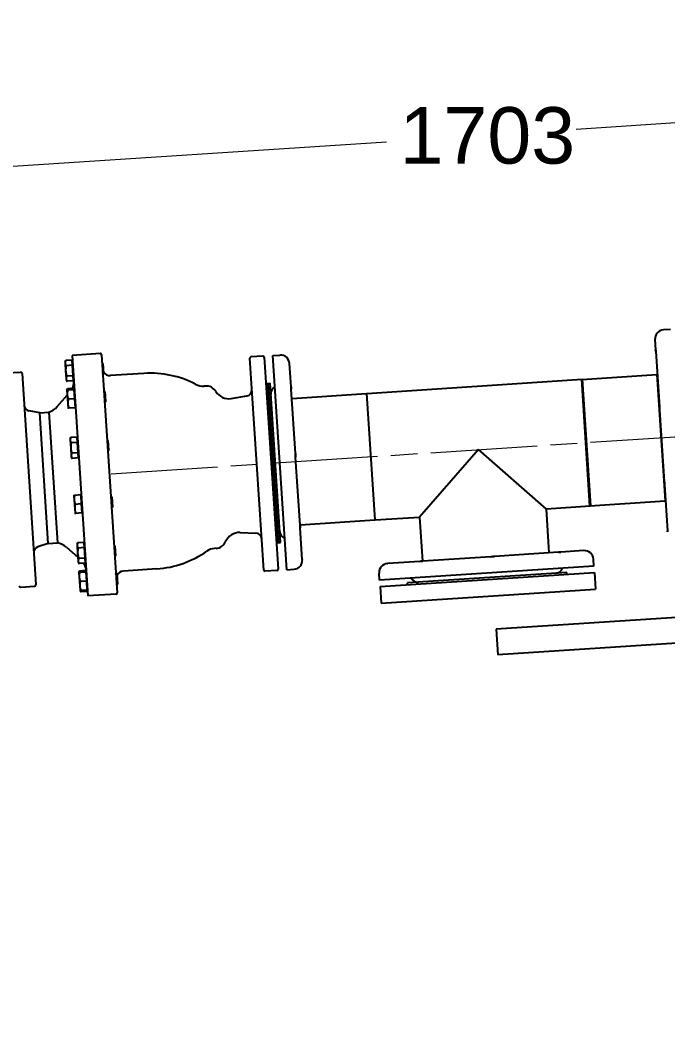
# Model space of a CAD drawing. Header units: millimetres. Extents: x 0 to 14850, y -38768 to 10500.
# Drawn here: x 5298 to 6157, y 245 to 1600 of the extents above; entities that cross this region are included whole.
import ezdxf

# ---------------------------------------------------------------- set-up
doc = ezdxf.new("R2010")
doc.units = ezdxf.units.MM
doc.header["$LTSCALE"] = 25
doc.linetypes.add('CHAIN', pattern=[0.3543, 0.2362, -0.0295, 0.0591, -0.0295])
for name, color, linetype, lineweight in [('Centerline', 7, 'Continuous', 18), ('Dimension', 7, 'Continuous', 18), ('Visible', 7, 'Continuous', 25)]:
    doc.layers.add(name, color=color, linetype=linetype, lineweight=lineweight)
doc.styles.add('Title', font='arial.ttf')
doc.dimstyles.new('Default - Method 2b', dxfattribs={"dimscale": 25, "dimtxt": 3, "dimasz": 2.5, "dimexe": 3, "dimexo": 0.5, "dimgap": 0.7, "dimtad": 0, "dimtoh": 1, "dimdec": 1, "dimrnd": 1e-08, "dimtxsty": 'Title', "dimcen": 0.09, "dimdle": 10, "dimclrd": 256, "dimclre": 256, "dimclrt": 7, "dimadec": 0, "dimazin": 2, "dimtfac": 0.833333, "dimtdec": 1, "dimtmove": 0, "dimatfit": 3, "dimfxl": 1, "dimtolj": 1, "dimlwd": -1, "dimlwe": -1, "dimarcsym": 0})

# ---------------------------------------------------------------- blocks, each defined once
blk = doc.blocks.new('*D49')
at = {"layer": 'Defpoints', "color": 0, "transparency": 16777216}
for p in [(4831.7, 7436.9), (822.5, 7008.3), (6810.5, 6798.7), (3823.4, -38768.2)]:
    blk.add_point(p, dxfattribs=at)
at = {"layer": 'Dimension', "transparency": 16777216}
for p, q in [((821.7, 7020.8), (795.3, 7423.8)), ((6811.3, 6811.2), (6851.4, 7423.8))]:
    blk.add_line(p, q, dxfattribs=at)
blk.add_arc((3823.4, -38768.2), 46216.1, 86.32687, 93.67315, dxfattribs=at)
for points in [[(863.2, 7342.6), (861.9, 7363.4), (800.2, 7349)], [(6784.8, 7363.4), (6783.5, 7342.6), (6846.5, 7349)]]:
    blk.add_solid(points, dxfattribs=at)
at = {"layer": 'Dimension', "color": 7, "transparency": 16777216, "insert": (3778.9, 7465.4), "char_height": 75, "attachment_point": 7, "style": 'Title'}
blk.add_mtext('\\A1;8°', dxfattribs=at)
blk = doc.blocks.new('*D55')
at = {"layer": 'Defpoints', "color": 0, "transparency": 16777216}
for p in [(6790.1, 1504.7), (6810.5, 1194.6), (5123.2, 894.4)]:
    blk.add_point(p, dxfattribs=at)
at = {"layer": 'Dimension', "transparency": 16777216}
for p, q in [((6809.6, 1207), (6785.2, 1579.6)), ((6727.8, 1500.6), (6035.7, 1455.3)), ((5122.4, 906.9), (5085.6, 1468.2)), ((5152.8, 1397.4), (5783.8, 1438.8))]:
    blk.add_line(p, q, dxfattribs=at)
for points in [[(6727.1, 1511), (6728.4, 1490.3), (6790.1, 1504.7)], [(5152.1, 1407.8), (5153.5, 1387), (5090.5, 1393.3)]]:
    blk.add_solid(points, dxfattribs=at)
at = {"layer": 'Dimension', "color": 7, "transparency": 16777216, "insert": (5801.3, 1408.7), "char_height": 75, "attachment_point": 7, "style": 'Title'}
blk.add_mtext('\\A1;1703', dxfattribs=at)

msp = doc.modelspace()

# ---------------------------------------------------------------- linework, layer by layer
at = {"layer": 'Centerline', "linetype": 'CHAIN', "ltscale": 23.990969}
msp.add_line((5418.57, 998.08), (6761.96, 1086.15), dxfattribs=at)
at = {"layer": 'Visible'}
for p, q in [((6160.9, 1189.55), (6151.42, 1188.93)), ((6140.23, 1176.17), (6141.14, 1162.35)), ((5404.38, 1157.5), (5366.96, 1155.04)), ((5366.96, 1155.04), (5387.89, 835.73)), ((5405.97, 1156.1), (5426.71, 839.78)), ((5621.15, 870.06), (5602.7, 1151.46)), ((5620.06, 1154.1), (5604.1, 1153.05)), ((5621.66, 1152.7), (5640.11, 871.3)), ((5633.04, 1154.95), (5642.52, 1155.57)), ((5651.68, 870.56), (5633.04, 1154.95)), ((6141.29, 1160.12), (6141.14, 1162.35)), ((6141.29, 1160.12), (6146.08, 1086.97)), ((5357.5, 1146.46), (5358.45, 1148.39)), ((5357.5, 1146.46), (5357.61, 1144.86)), ((5357.61, 1144.86), (5358.29, 1134.49)), ((5366.56, 1148.92), (5358.45, 1148.39)), ((5367.01, 1142.01), (5358.9, 1141.47)), ((5366.56, 1148.92), (5367.01, 1142.01)), ((5366.75, 1146.07), (5367.54, 1146.12)), ((5367.01, 1142.01), (5367.92, 1128.18)), ((5407.74, 1144.52), (5406.67, 1145.45)), ((5407.74, 1144.52), (5408.62, 1131)), ((5657.31, 1113.4), (5655.27, 1144.38)), ((5280.29, 1131.82), (5298.25, 1133)), ((5300.38, 1131.14), (5318.76, 850.74)), ((5358.29, 1134.49), (5358.97, 1124.12)), ((5367.92, 1128.18), (5359.81, 1127.65)), ((5367.92, 1128.18), (5368.37, 1121.27)), ((5408.62, 1131), (5407.93, 1130.21)), ((5462.22, 1131.22), (5417.82, 1128.31)), ((6042.98, 1123.35), (6142.77, 1129.89)), ((6142.77, 1129.89), (6153.78, 961.95)), ((5358.97, 1124.12), (5359.07, 1122.52)), ((5359.07, 1122.52), (5360.26, 1120.73)), ((5359.96, 1109.02), (5360.9, 1110.94)), ((5368.37, 1121.27), (5360.26, 1120.73)), ((5367.29, 1111.36), (5360.9, 1110.94)), ((5368.19, 1124.12), (5368.98, 1124.17)), ((5543.65, 1114.51), (5541.7, 1114.39)), ((5627.01, 1116.97), (5623.9, 1118.5)), ((5626.94, 1117.97), (5629.44, 1118.13)), ((5640.81, 906.42), (5626.94, 1117.97)), ((5643.3, 906.59), (5629.44, 1118.13)), ((5657.31, 1113.4), (5657.51, 1110.22)), ((5758.09, 1104.67), (6043.48, 1123.38)), ((6053.99, 955.41), (6042.98, 1123.35)), ((6043.48, 1123.38), (6054.49, 955.44)), ((5347.1, 1087.17), (5360.39, 1102.33)), ((5359.96, 1109.02), (5360.35, 1103.03)), ((5360.35, 1103.03), (5361.13, 1091.05)), ((5369.14, 1109.62), (5361.02, 1109.09)), ((5369.92, 1097.64), (5361.81, 1097.11)), ((5369.14, 1109.62), (5369.92, 1097.64)), ((5369.2, 1108.62), (5370, 1108.67)), ((5369.92, 1097.64), (5370.71, 1085.67)), ((5410.19, 1107.07), (5409.13, 1108)), ((5410.19, 1107.07), (5411.08, 1093.55)), ((5577.99, 1097.83), (5598.79, 1101.35)), ((5663.12, 1024.71), (5657.51, 1110.22)), ((5658.31, 1098.13), (5757.59, 1104.64)), ((5757.59, 1104.64), (5768.6, 936.7)), ((5769.1, 936.73), (5758.09, 1104.67)), ((5361.13, 1091.05), (5361.53, 1085.07)), ((5370.71, 1085.67), (5362.59, 1085.14)), ((5370.64, 1086.67), (5371.44, 1086.72)), ((5411.08, 1093.55), (5410.15, 1092.5)), ((6146.38, 1082.39), (6146.08, 1086.97)), ((5323.84, 1079.06), (5309.7, 1081.62)), ((5323.84, 1079.06), (5335.94, 1079.85)), ((5335.22, 905.43), (5323.84, 1079.06)), ((5335.94, 1079.85), (5347.32, 906.22)), ((6146.38, 1082.39), (6152.6, 987.56)), ((5364.21, 1044.15), (5365.16, 1046.08)), ((5364.21, 1044.15), (5364.31, 1042.55)), ((5373.27, 1046.61), (5365.16, 1046.08)), ((5373.27, 1046.61), (5373.72, 1039.69)), ((5373.45, 1043.76), (5374.25, 1043.81)), ((5414.44, 1042.21), (5413.38, 1043.14)), ((5364.31, 1042.55), (5364.99, 1032.18)), ((5364.99, 1032.18), (5365.67, 1021.81)), ((5373.72, 1039.69), (5365.61, 1039.16)), ((5373.72, 1039.69), (5374.63, 1025.87)), ((5414.44, 1042.21), (5415.33, 1028.69)), ((5906.29, 1030.05), (5827.83, 940.58)), ((5995.77, 951.59), (5906.29, 1030.05)), ((5365.67, 1021.81), (5365.78, 1020.2)), ((5365.78, 1020.2), (5366.97, 1018.42)), ((5374.63, 1025.87), (5366.52, 1025.34)), ((5375.08, 1018.95), (5366.97, 1018.42)), ((5374.63, 1025.87), (5375.08, 1018.95)), ((5374.89, 1021.8), (5375.69, 1021.86)), ((5415.33, 1028.69), (5414.4, 1027.63)), ((5663.12, 1024.71), (5663.43, 1019.92)), ((5669.34, 929.84), (5663.43, 1019.92)), ((6152.88, 983.31), (6152.6, 987.56)), ((6152.88, 983.31), (6156.87, 922.36)), ((5369.12, 969.26), (5369.51, 963.27)), ((5369.51, 963.27), (5370.29, 951.3)), ((5378.3, 969.86), (5370.19, 969.33)), ((5378.3, 969.86), (5379.08, 957.88)), ((5378.36, 968.86), (5379.16, 968.91)), ((5419.35, 967.31), (5418.29, 968.24)), ((5419.35, 967.31), (5420.24, 953.79)), ((6053.99, 955.41), (6153.78, 961.95)), ((5370.29, 951.3), (5370.69, 945.31)), ((5379.08, 957.88), (5370.97, 957.35)), ((5379.08, 957.88), (5379.87, 945.91)), ((5420.24, 953.79), (5419.31, 952.73)), ((5995.77, 951.59), (6054.49, 955.44)), ((5995.77, 951.59), (5999.61, 892.87)), ((5379.87, 945.91), (5371.76, 945.38)), ((5379.8, 946.91), (5380.6, 946.96)), ((5669.32, 930.19), (5768.6, 936.7)), ((5769.1, 936.73), (5827.83, 940.58)), ((5827.83, 940.58), (5831.68, 881.86)), ((5669.34, 929.84), (5669.57, 926.24)), ((5672.32, 884.37), (5669.57, 926.24)), ((6156.97, 920.93), (6156.87, 922.36)), ((5589.64, 920), (5610.73, 919.22)), ((5335.22, 905.43), (5321.54, 901.04)), ((5335.22, 905.43), (5347.32, 906.22)), ((5359.34, 900.42), (5374.5, 887.13)), ((5373.37, 904.39), (5374.32, 906.32)), ((5373.37, 904.39), (5373.47, 902.79)), ((5373.47, 902.79), (5374.15, 892.42)), ((5382.43, 906.85), (5374.32, 906.32)), ((5382.88, 899.94), (5374.77, 899.4)), ((5382.43, 906.85), (5382.88, 899.94)), ((5382.61, 904), (5383.41, 904.05)), ((5382.88, 899.94), (5383.79, 886.11)), ((5423.6, 902.45), (5422.55, 903.37)), ((5423.6, 902.45), (5424.49, 888.93)), ((5557.78, 898.98), (5555.83, 898.85)), ((5640.74, 907.42), (5637.86, 905.5)), ((5640.81, 906.42), (5643.3, 906.59)), ((6045.87, 895.9), (6015.51, 893.91)), ((5374.15, 892.42), (5374.83, 882.05)), ((5374.83, 882.05), (5374.94, 880.45)), ((5383.79, 886.11), (5375.68, 885.58)), ((5383.79, 886.11), (5384.24, 879.19)), ((5384.05, 882.05), (5384.85, 882.1)), ((5424.49, 888.93), (5423.56, 887.87)), ((5672.32, 884.37), (5672.34, 884.07)), ((5672.35, 883.94), (5672.34, 884.07)), ((5828.45, 881.64), (5785.93, 878.86)), ((5828.45, 881.64), (5832.07, 881.88)), ((5922.38, 887.8), (5832.07, 881.88)), ((5922.38, 887.8), (5927.16, 888.12)), ((6012.36, 893.7), (5927.16, 888.12)), ((6012.36, 893.7), (6015.51, 893.91)), ((6059.25, 875.23), (6058.62, 884.71)), ((5374.94, 880.45), (5376.13, 878.66)), ((5375.82, 866.95), (5376.77, 868.87)), ((5375.82, 866.95), (5376.22, 860.96)), ((5384.24, 879.19), (5376.13, 878.66)), ((5384.88, 869.4), (5376.77, 868.87)), ((5385, 867.55), (5376.89, 867.02)), ((5384.88, 869.4), (5385, 867.55)), ((5385, 867.55), (5385.79, 855.57)), ((5479.23, 871.78), (5434.82, 868.87)), ((5638.71, 869.71), (5622.74, 868.66)), ((5651.68, 870.56), (5661.16, 871.18)), ((6059.25, 875.23), (5774.86, 856.59)), ((5785.6, 878.84), (5785.42, 878.82)), ((5785.6, 878.84), (5785.93, 878.86)), ((5376.22, 860.96), (5377, 848.98)), ((5385.79, 855.57), (5377.68, 855.04)), ((5385.07, 866.55), (5385.87, 866.6)), ((5385.79, 855.57), (5386.57, 843.6)), ((5426.06, 865), (5425.27, 865.69)), ((5426.06, 865), (5426.95, 851.48)), ((5774.86, 856.59), (5774.24, 866.06)), ((5775.41, 848.1), (6059.8, 866.75)), ((6023.22, 866.85), (5811.67, 852.99)), ((6023.38, 864.36), (6023.22, 866.85)), ((6059.8, 866.75), (6061.24, 844.79)), ((5298.94, 847.43), (5316.9, 848.61)), ((5377, 848.98), (5377.39, 843)), ((5377.39, 843), (5378.59, 841.21)), ((5386.57, 843.6), (5378.46, 843.07)), ((5386.7, 841.75), (5378.59, 841.21)), ((5386.51, 844.6), (5387.31, 844.65)), ((5386.57, 843.6), (5386.7, 841.75)), ((5426.95, 851.48), (5426.01, 850.42)), ((5775.41, 848.1), (5776.85, 826.15)), ((5776.85, 826.15), (6061.24, 844.79)), ((5811.83, 850.49), (5811.67, 852.99)), ((5425.31, 838.18), (5387.89, 835.73)), ((6431.11, 824.44), (5929.44, 791.56)), ((5929.44, 791.56), (5931.67, 757.63)), ((6433.34, 790.52), (5931.67, 757.63))]:
    msp.add_line(p, q, dxfattribs=at)
for centre, radius, start, end in [((6152.21, 1176.96), 12, 93.75061, 183.75061), ((5404.48, 1156), 1.5, 3.75061, 93.75061), ((5604.2, 1151.55), 1.5, 93.75061, 183.75061), ((5620.16, 1152.6), 1.5, 3.75061, 93.75061), ((5643.3, 1143.59), 12, 3.75061, 93.75061), ((5298.39, 1131.01), 2, 3.75061, 93.75061), ((5417.16, 1138.29), 10, 209.59254, 273.75061), ((5470.73, 1001.5), 130, 62.3267, 93.75061), ((5349.22, 1119.93), 20, 328.34008, 3.75061), ((5540.39, 1134.34), 20, 242.3267, 273.75061), ((5544.63, 1099.55), 15, 30.9535, 93.75061), ((5641.39, 1103.88), 11, 120.7863, 183.75061), ((5574.65, 1117.55), 20, 210.9535, 279.61918), ((5597.45, 1109.24), 8, 279.61918, 3.75061), ((5311.13, 1089.5), 8, 183.75061, 259.71437), ((5328.3, 1103.66), 25, 287.78685, 318.75061), ((5653.3, 922.27), 11, 183.75061, 246.71492), ((5556.8, 913.94), 15, 273.75061, 336.54772), ((5588.91, 900.01), 20, 87.88204, 156.54772), ((5610.43, 911.23), 8, 3.75061, 87.88204), ((5323.98, 893.42), 8, 107.78685, 183.75061), ((5342.86, 881.63), 25, 48.75061, 79.71437), ((5470.73, 1001.5), 130, 273.75061, 305.17452), ((5557.14, 878.89), 20, 93.75061, 125.17452), ((6046.65, 883.92), 12, 3.75061, 93.75061), ((5660.37, 883.15), 12, 273.75061, 3.75061), ((5365.72, 868.23), 20, 3.75061, 32.86867), ((5435.48, 858.89), 10, 93.75061, 157.90868), ((5622.64, 870.16), 1.5, 183.75061, 273.75061), ((5638.61, 871.2), 1.5, 273.75061, 3.75061), ((5786.21, 866.85), 12, 93.75061, 183.75061), ((6007.53, 876.85), 11, 273.75061, 336.71492), ((5825.92, 864.94), 11, 210.7863, 273.75061), ((5298.81, 849.43), 2, 183.75061, 273.75061), ((5316.77, 850.61), 2, 273.75061, 3.75061), ((5425.21, 839.68), 1.5, 273.75061, 3.75061)]:
    msp.add_arc(centre, radius, start, end, dxfattribs=at)
for points, knots in [([(6141.14, 1162.35), (6141.15, 1162.26), (6141.15, 1162.17), (6141.18, 1161.75), (6141.21, 1161.33), (6141.26, 1160.59), (6141.27, 1160.36), (6141.29, 1160.12)], [-2.19527918, -2.19527918, -2.19527918, -2.19527918, -2.09934923, -2.09934923, -1.8229843, -1.8229843, -1.70977025, -1.70977025, -1.70977025, -1.70977025]), ([(5407.93, 1130.21), (5407.92, 1130.21), (5407.92, 1130.2), (5407.87, 1130.18), (5407.81, 1130.25), (5407.69, 1130.6), (5407.63, 1130.87), (5407.6, 1131.25)], [2.23171863, 2.23171863, 2.23171863, 2.23171863, 2.25494292, 2.25494292, 2.4488197, 2.4488197, 2.6508871, 2.6508871, 2.6508871, 2.6508871]), ([(5657.51, 1110.22), (5657.5, 1110.48), (5657.48, 1110.73), (5657.42, 1111.67), (5657.38, 1112.29), (5657.33, 1113.02), (5657.32, 1113.22), (5657.31, 1113.4)], [-2.19527918, -2.19527918, -2.19527918, -2.19527918, -2.09934923, -2.09934923, -1.8229843, -1.8229843, -1.70977025, -1.70977025, -1.70977025, -1.70977025]), ([(6146.08, 1086.97), (6146.1, 1086.69), (6146.12, 1086.41), (6146.19, 1085.29), (6146.25, 1084.41), (6146.33, 1083.14), (6146.36, 1082.76), (6146.38, 1082.39)], [-2.19527918, -2.19527918, -2.19527918, -2.19527918, -2.09934923, -2.09934923, -1.8229843, -1.8229843, -1.70977025, -1.70977025, -1.70977025, -1.70977025]), ([(5663.43, 1019.92), (5663.41, 1020.24), (5663.39, 1020.55), (5663.31, 1021.79), (5663.25, 1022.71), (5663.17, 1023.98), (5663.14, 1024.35), (5663.12, 1024.71)], [-2.19527918, -2.19527918, -2.19527918, -2.19527918, -2.09934923, -2.09934923, -1.8229843, -1.8229843, -1.70977025, -1.70977025, -1.70977025, -1.70977025]), ([(6152.6, 987.56), (6152.62, 987.25), (6152.64, 986.95), (6152.72, 985.78), (6152.77, 984.96), (6152.84, 983.9), (6152.86, 983.6), (6152.88, 983.31)], [-2.19527918, -2.19527918, -2.19527918, -2.19527918, -2.09934923, -2.09934923, -1.8229843, -1.8229843, -1.70977025, -1.70977025, -1.70977025, -1.70977025]), ([(5669.57, 926.24), (5669.56, 926.43), (5669.55, 926.63), (5669.49, 927.44), (5669.45, 928.12), (5669.38, 929.19), (5669.36, 929.51), (5669.34, 929.84)], [-2.19527918, -2.19527918, -2.19527918, -2.19527918, -2.09934923, -2.09934923, -1.8229843, -1.8229843, -1.70977025, -1.70977025, -1.70977025, -1.70977025]), ([(6156.87, 922.36), (6156.88, 922.2), (6156.89, 922.05), (6156.93, 921.52), (6156.95, 921.24), (6156.96, 921.01), (6156.96, 920.96), (6156.97, 920.93)], [-2.19527918, -2.19527918, -2.19527918, -2.19527918, -2.09934923, -2.09934923, -1.8229843, -1.8229843, -1.70977025, -1.70977025, -1.70977025, -1.70977025]), ([(5672.34, 884.07), (5672.34, 884.04), (5672.34, 884.02), (5672.35, 883.83), (5672.35, 883.93), (5672.32, 884.32), (5672.32, 884.34), (5672.32, 884.37)], [-3.22529875, -3.22529875, -3.22529875, -3.22529875, -3.17709695, -3.17709695, -2.68834505, -2.68834505, -2.65935601, -2.65935601, -2.65935601, -2.65935601]), ([(5832.07, 881.88), (5831.79, 881.86), (5831.52, 881.84), (5830.48, 881.77), (5829.78, 881.73), (5828.91, 881.67), (5828.67, 881.66), (5828.45, 881.64)], [-2.19527918, -2.19527918, -2.19527918, -2.19527918, -2.09934923, -2.09934923, -1.8229843, -1.8229843, -1.70977025, -1.70977025, -1.70977025, -1.70977025]), ([(5927.16, 888.12), (5926.86, 888.1), (5926.55, 888.07), (5925.34, 887.99), (5924.42, 887.93), (5923.12, 887.85), (5922.75, 887.83), (5922.38, 887.8)], [-2.19527918, -2.19527918, -2.19527918, -2.19527918, -2.09934923, -2.09934923, -1.8229843, -1.8229843, -1.70977025, -1.70977025, -1.70977025, -1.70977025]), ([(6015.51, 893.91), (6015.36, 893.9), (6015.2, 893.89), (6014.52, 893.84), (6013.92, 893.8), (6012.96, 893.74), (6012.67, 893.72), (6012.36, 893.7)], [-2.19527918, -2.19527918, -2.19527918, -2.19527918, -2.09934923, -2.09934923, -1.8229843, -1.8229843, -1.70977025, -1.70977025, -1.70977025, -1.70977025]), ([(5785.93, 878.86), (5785.84, 878.85), (5785.76, 878.85), (5785.51, 878.83), (5785.44, 878.82), (5785.5, 878.83), (5785.54, 878.83), (5785.6, 878.84)], [-2.19527918, -2.19527918, -2.19527918, -2.19527918, -2.09934923, -2.09934923, -1.8229843, -1.8229843, -1.70977025, -1.70977025, -1.70977025, -1.70977025]), ([(5425.08, 864.62), (5425.06, 865), (5425.08, 865.28), (5425.16, 865.65), (5425.22, 865.74), (5425.27, 865.69)], [1.44816762, 1.44816762, 1.44816762, 1.44816762, 1.6622591, 1.6622591, 1.88681946, 1.88681946, 1.88681946, 1.88681946])]:
    msp.add_open_spline(points, degree=3, knots=knots, dxfattribs=at)
for points, weights in [([(5358.45, 1148.39), (5357.5, 1146.46), (5357.61, 1144.86)], [1, 1.0379548493, 1]), ([(5357.61, 1144.86), (5357.71, 1143.26), (5358.9, 1141.47)], [1, 1.0379548493, 1]), ([(5358.9, 1141.47), (5358.08, 1137.7), (5358.29, 1134.49)], [1, 1.0379548493, 1]), ([(5358.29, 1134.49), (5358.5, 1131.28), (5359.81, 1127.65)], [1, 1.0379548493, 1]), ([(5359.81, 1127.65), (5358.86, 1125.72), (5358.97, 1124.12)], [1, 1.0379548493, 1]), ([(5358.97, 1124.12), (5359.07, 1122.52), (5360.26, 1120.73)], [1, 1.0379548493, 1]), ([(5360.9, 1110.94), (5360.4, 1109.92), (5360.2, 1109.03)], [1, 1.01965956375, 1.01895290532]), ([(5359.96, 1109.02), (5359.96, 1109.02), (5361.02, 1109.09)], [1, 1.0379548493, 1]), ([(5361.02, 1109.09), (5360.17, 1105.81), (5360.35, 1103.03)], [1, 1.0379548493, 1]), ([(5360.35, 1103.03), (5360.53, 1100.25), (5361.81, 1097.11)], [1, 1.0379548493, 1]), ([(5361.81, 1097.11), (5360.95, 1093.83), (5361.13, 1091.05)], [1, 1.0379548493, 1]), ([(5361.13, 1091.05), (5361.32, 1088.28), (5362.59, 1085.14)], [1, 1.0379548493, 1]), ([(5362.59, 1085.14), (5361.53, 1085.07), (5361.53, 1085.07)], [1, 1.0379548493, 1]), ([(5365.16, 1046.08), (5364.21, 1044.15), (5364.31, 1042.55)], [1, 1.0379548493, 1]), ([(5364.31, 1042.55), (5364.42, 1040.94), (5365.61, 1039.16)], [1, 1.0379548493, 1]), ([(5365.61, 1039.16), (5364.78, 1035.39), (5364.99, 1032.18)], [1, 1.0379548493, 1]), ([(5364.99, 1032.18), (5365.2, 1028.97), (5366.52, 1025.34)], [1, 1.0379548493, 1]), ([(5366.52, 1025.34), (5365.57, 1023.41), (5365.67, 1021.81)], [1, 1.0379548493, 1]), ([(5365.67, 1021.81), (5365.78, 1020.2), (5366.97, 1018.42)], [1, 1.0379548493, 1]), ([(5369.12, 969.26), (5369.12, 969.26), (5370.19, 969.33)], [1, 1.0379548493, 1]), ([(5370.19, 969.33), (5369.33, 966.05), (5369.51, 963.27)], [1, 1.0379548493, 1]), ([(5369.51, 963.27), (5369.69, 960.49), (5370.97, 957.35)], [1, 1.0379548493, 1]), ([(5370.97, 957.35), (5370.11, 954.07), (5370.29, 951.3)], [1, 1.0379548493, 1]), ([(5370.29, 951.3), (5370.48, 948.52), (5371.76, 945.38)], [1, 1.0379548493, 1]), ([(5371.76, 945.38), (5370.69, 945.31), (5370.69, 945.31)], [1, 1.0379548493, 1]), ([(5374.32, 906.32), (5373.37, 904.39), (5373.47, 902.79)], [1, 1.0379548493, 1]), ([(5373.47, 902.79), (5373.58, 901.19), (5374.77, 899.4)], [1, 1.0379548493, 1]), ([(5374.77, 899.4), (5373.94, 895.63), (5374.15, 892.42)], [1, 1.0379548493, 1]), ([(5374.15, 892.42), (5374.36, 889.21), (5375.68, 885.58)], [1, 1.0379548493, 1]), ([(5375.68, 885.58), (5374.73, 883.65), (5374.83, 882.05)], [1, 1.0379548493, 1]), ([(5374.83, 882.05), (5374.94, 880.45), (5376.13, 878.66)], [1, 1.0379548493, 1]), ([(5375.82, 866.95), (5375.82, 866.95), (5376.89, 867.02)], [1, 1.0379548493, 1]), ([(5376.77, 868.87), (5376.27, 867.85), (5376.07, 866.96)], [1, 1.01965956375, 1.01895290532]), ([(5376.89, 867.02), (5376.03, 863.74), (5376.22, 860.96)], [1, 1.0379548493, 1]), ([(5376.22, 860.96), (5376.4, 858.18), (5377.68, 855.04)], [1, 1.0379548493, 1]), ([(5377.68, 855.04), (5376.82, 851.76), (5377, 848.98)], [1, 1.0379548493, 1]), ([(5377, 848.98), (5377.18, 846.21), (5378.46, 843.07)], [1, 1.0379548493, 1]), ([(5378.46, 843.07), (5377.39, 843), (5377.39, 843)], [1, 1.0379548493, 1]), ([(5377.64, 843.01), (5377.96, 842.15), (5378.59, 841.21)], [1.01895290532, 1.01965956375, 1])]:
    msp.add_rational_spline(points, weights, degree=2, dxfattribs=at)
for points in [[(5410.15, 1092.5), (5410.15, 1092.49), (5410.14, 1092.5), (5410.14, 1092.51)], [(5422.54, 903.36), (5422.54, 903.38), (5422.54, 903.38), (5422.55, 903.37)]]:
    msp.add_open_spline(points, degree=3, dxfattribs=at)

# ---------------------------------------------------------------- dimensions: what is measured, and where the dimension line sits
at = {"layer": 'Dimension'}
dim = msp.add_angular_dim_3p(base=(4831.73, 7436.95), center=(3823.37, -38768.17), p1=(6810.47, 6798.71), p2=(822.51, 7008.3), dimstyle='Default - Method 2b', override={"dimgap": 0.7, "dimtad": 3, "dimtih": 1, "dimadec": 0, "dimtol": 0, "dimlim": 0, "dimtp": 0, "dimtm": 0, "dimtdec": 0}, dxfattribs=at)
dim.commit()
dim.dimension.update_dxf_attribs({"geometry": '*D49', "text_midpoint": (3823.36, 7447.95), "dimtype": 165})
dim = msp.add_linear_dim(base=(6790.13, 1504.74), p1=(5123.17, 894.39), p2=(6810.47, 1194.55), angle=183.75061, dimstyle='Default - Method 2b', override={"dimgap": 0.7, "dimtih": 1, "dimdec": 0, "dimtol": 0, "dimlim": 0, "dimtp": 0, "dimtm": 0, "dimtdec": 1, "dimtofl": 0, "dimatfit": 1}, dxfattribs=at)
dim.commit()
dim.dimension.update_dxf_attribs({"geometry": '*D55', "text_midpoint": (5909.75, 1447.02), "dimtype": 160})

doc.saveas('drawing.dxf')
